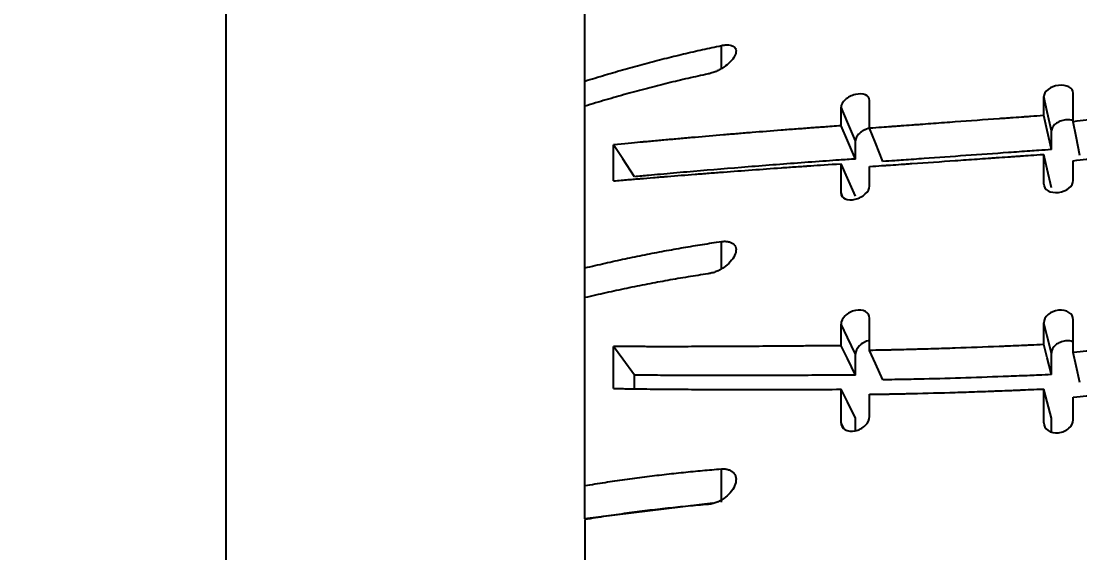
# Model space of a CAD drawing. Header units: millimetres. Extents: x 0 to 594, y 0 to 420.
# Drawn here: x 179.36 to 214.74, y 260.78 to 278.55 of the extents above; entities that cross this region are included whole.
import ezdxf

# ---------------------------------------------------------------- set-up
doc = ezdxf.new("R2010")
doc.units = ezdxf.units.MM
doc.header["$PDSIZE"] = -1
doc.layers.add('치수', color=4, linetype='Continuous')
doc.styles.add('누리로봇 문자스타일_20230829', font='GOTHIC.TTF')
doc.dimstyles.new('A2기본 치수스타일', dxfattribs={"dimtxt": 4, "dimasz": 4, "dimexe": 0.5, "dimexo": 0.3, "dimgap": 1, "dimtad": 1, "dimtoh": 1, "dimdec": 1, "dimzin": 12, "dimdsep": 46, "dimtxsty": '누리로봇 문자스타일_20230829', "dimcen": 0.09, "dimclrd": 3, "dimclre": 3, "dimclrt": 3, "dimadec": 0, "dimazin": 3, "dimtm": 1e-09, "dimtfac": 1, "dimtdec": 1, "dimtofl": 0, "dimtmove": 0, "dimatfit": 3, "dimfxl": 1, "dimfrac": 2, "dimarcsym": 0})

# ---------------------------------------------------------------- blocks, each defined once
blk = doc.blocks.new('*D59')
at = {"layer": 'Defpoints', "color": 0}
for p in [(220.527, 295.65), (186.2, 124.35), (220.483, 124.35)]:
    blk.add_point(p, dxfattribs=at)
at = {"layer": '치수', "color": 3, "lineweight": -2}
for p, q in [((220.227, 295.65), (185.7, 295.65)), ((186.2, 292.15), (186.2, 127.85)), ((220.183, 124.35), (185.7, 124.35))]:
    blk.add_line(p, q, dxfattribs=at)
at = {"layer": '치수', "color": 3}
for points in [[(185.617, 292.15), (186.783, 292.15), (186.2, 295.65)], [(185.617, 127.85), (186.783, 127.85), (186.2, 124.35)]]:
    blk.add_solid(points, dxfattribs=at)
at = {"layer": '치수', "color": 3, "insert": (182.637, 210), "char_height": 5, "attachment_point": 5, "rotation": 90, "style": '누리로봇 문자스타일_20230829'}
blk.add_mtext('{\\fISOCPEUR|b0|i0|c0|p34;%%C}171', dxfattribs=at)
blk = doc.blocks.new('*D62')
at = {"layer": 'Defpoints', "color": 0}
for p in [(250, 317.671), (198.2, 289.5), (250, 234.5)]:
    blk.add_point(p, dxfattribs=at)
at = {"layer": '치수', "color": 3, "lineweight": -2}
for p, q in [((198.2, 289.8), (198.2, 318.171)), ((250, 234.8), (250, 318.171)), ((201.7, 317.671), (246.5, 317.671))]:
    blk.add_line(p, q, dxfattribs=at)
at = {"layer": '치수', "color": 3}
for points in [[(201.7, 318.254), (201.7, 317.087), (198.2, 317.671)], [(246.5, 318.254), (246.5, 317.087), (250, 317.671)]]:
    blk.add_solid(points, dxfattribs=at)
at = {"layer": '치수', "color": 3, "insert": (224.1, 321.296), "char_height": 5, "attachment_point": 5, "style": '누리로봇 문자스타일_20230829'}
blk.add_mtext('51.8 {\\H0.7x;%%P0.5}', dxfattribs=at)

msp = doc.modelspace()

# ---------------------------------------------------------------- linework, layer by layer
at = {"color": 7, "linetype": 'Continuous', "lineweight": 25}
for p, q in [((198.2, 261.91), (198.2, 287.833)), ((213.535, 275.396), (213.535, 276.031)), ((214.523, 275.192), (214.523, 276.148)), ((206.76, 275.053), (206.76, 275.673)), ((207.71, 274.972), (207.71, 275.905)), ((199.154, 273.214), (199.154, 274.42)), ((213.535, 273.103), (213.535, 274.099)), ((206.76, 272.81), (206.76, 273.785)), ((207.71, 273.041), (207.71, 273.694)), ((214.523, 273.221), (214.523, 273.887)), ((207.71, 267.543), (207.71, 268.622)), ((206.76, 267.702), (206.76, 268.419)), ((213.535, 267.739), (213.535, 268.469)), ((214.523, 267.473), (214.523, 268.572)), ((199.154, 266.27), (199.154, 267.674)), ((199.854, 266.268), (199.854, 266.718)), ((206.76, 265.127), (206.76, 266.243)), ((213.535, 265.12), (213.535, 266.254)), ((207.71, 265.33), (207.71, 266.076)), ((214.523, 265.223), (214.523, 265.981)), ((207.243, 264.858), (207.243, 265.284)), ((213.79, 264.822), (213.79, 265.276)), ((202.76, 262.467), (202.76, 263.582)), ((202.474, 262.432), (198.2, 261.91)), ((198.2, 261.89), (198.2, 253.586))]:
    msp.add_line(p, q, dxfattribs=at)
at = {"color": 8, "linetype": 'Continuous', "lineweight": 25}
for p, q in [((202.76, 276.971), (202.76, 277.739)), ((206.822, 272.673), (206.76, 272.81)), ((202.76, 270.277), (202.76, 271.183)), ((206.863, 264.927), (206.76, 265.127))]:
    msp.add_line(p, q, dxfattribs=at)
at = {"color": 7, "linetype": 'Continuous', "lineweight": 25, "flags": 128}
for points in [[(213.79, 274.883), (213.647, 275.526), (213.535, 276.031)], [(207.243, 274.554), (206.973, 275.181), (206.76, 275.673)], [(213.79, 274.259), (213.647, 274.896), (213.535, 275.396)], [(207.243, 273.944), (206.973, 274.565), (206.76, 275.053)], [(208.163, 273.86), (207.909, 274.483), (207.71, 274.972)], [(214.742, 274.057), (214.619, 274.693), (214.523, 275.192)], [(199.854, 273.352), (199.462, 273.95), (199.154, 274.42)], [(213.79, 272.985), (213.647, 273.609), (213.535, 274.099)], [(207.243, 272.698), (206.973, 273.307), (206.76, 273.785)], [(207.243, 267.424), (206.973, 267.981), (206.76, 268.419)], [(213.79, 267.453), (213.647, 268.022), (213.535, 268.469)], [(199.854, 266.718), (199.462, 267.253), (199.154, 267.674)], [(207.243, 266.719), (206.973, 267.269), (206.76, 267.702)], [(208.163, 266.559), (207.909, 267.11), (207.71, 267.543)], [(213.79, 266.735), (213.647, 267.297), (213.535, 267.739)], [(214.742, 266.472), (214.619, 267.033), (214.523, 267.473)], [(207.243, 265.284), (206.973, 265.821), (206.76, 266.243)], [(213.79, 265.276), (213.647, 265.824), (213.535, 266.254)]]:
    msp.add_lwpolyline(points, dxfattribs=at)
at = {"color": 7, "linetype": 'Continuous', "lineweight": 25}
for points, knots in [([(198.2, 276.549), (198.424, 276.618), (198.869, 276.756), (199.536, 276.949), (200.196, 277.13), (200.848, 277.3), (201.492, 277.457), (202.128, 277.604), (202.551, 277.694), (202.76, 277.739)], [0, 0, 0, 0, 0.150431, 0.298344, 0.443734, 0.586596, 0.726928, 0.864729, 1, 1, 1, 1]), ([(202.76, 277.739), (202.782, 277.743), (202.826, 277.751), (202.889, 277.758), (202.948, 277.76), (203.022, 277.756), (203.106, 277.739), (203.183, 277.698), (203.234, 277.639), (203.262, 277.538), (203.221, 277.383), (203.068, 277.187), (202.883, 277.037), (202.715, 276.937), (202.583, 276.872), (202.447, 276.819), (202.359, 276.798), (202.315, 276.787)], [0, 0, 0, 0, 0.031943, 0.063286, 0.094332, 0.125392, 0.188294, 0.250358, 0.312786, 0.375391, 0.500046, 0.624891, 0.749503, 0.811934, 0.874458, 0.937687, 1, 1, 1, 1]), ([(202.315, 276.787), (202.092, 276.738), (201.642, 276.64), (200.966, 276.479), (200.283, 276.306), (199.594, 276.121), (198.898, 275.923), (198.434, 275.782), (198.2, 275.711)], [0, 0, 0, 0, 0.159993, 0.322658, 0.487994, 0.655999, 0.82667, 1, 1, 1, 1]), ([(214.523, 276.148), (214.522, 276.232), (214.471, 276.306), (214.287, 276.402), (214.162, 276.421), (213.9, 276.391), (213.774, 276.342), (213.588, 276.201), (213.535, 276.114), (213.535, 276.031)], [0, 0, 0, 0, 0.25, 0.25, 0.5, 0.5, 0.75, 0.75, 1, 1, 1, 1]), ([(207.71, 275.905), (207.71, 275.987), (207.661, 276.052), (207.485, 276.125), (207.367, 276.129), (207.114, 276.069), (206.991, 276.007), (206.811, 275.847), (206.76, 275.755), (206.76, 275.673)], [0, 0, 0, 0, 0.25, 0.25, 0.5, 0.5, 0.75, 0.75, 1, 1, 1, 1]), ([(220.5, 275.714), (220.335, 275.703), (220.19, 275.694), (220.003, 275.681), (219.917, 275.675), (219.83, 275.668), (219.79, 275.665), (219.774, 275.664), (219.763, 275.664), (219.76, 275.663), (219.634, 275.654), (219.452, 275.641), (219.231, 275.625), (219.134, 275.618), (219.069, 275.613), (219.035, 275.61), (218.503, 275.569), (218.005, 275.529), (217.258, 275.463), (216.885, 275.43), (216.449, 275.389), (216.231, 275.368), (216.137, 275.359), (216.075, 275.353), (216.045, 275.35), (215.882, 275.334), (215.691, 275.315), (215.476, 275.293), (215.371, 275.282), (215.319, 275.277), (215.296, 275.274), (215.282, 275.273), (215.272, 275.272), (215.098, 275.254), (214.85, 275.229), (214.523, 275.192)], [0, 0, 0, 0, 0.0625, 0.0625, 0.09375, 0.109375, 0.117188, 0.121094, 0.121094, 0.125, 0.125, 0.1875, 0.21875, 0.234375, 0.234375, 0.25, 0.25, 0.5, 0.5, 0.625, 0.6875, 0.71875, 0.734375, 0.734375, 0.75, 0.75, 0.8125, 0.84375, 0.859375, 0.867188, 0.871094, 0.871094, 0.875, 0.875, 1, 1, 1, 1]), ([(213.535, 275.396), (213.371, 275.385), (213.227, 275.374), (213.04, 275.361), (212.955, 275.355), (212.868, 275.348), (212.827, 275.345), (212.811, 275.344), (212.8, 275.343), (212.797, 275.343), (212.671, 275.334), (212.49, 275.321), (212.271, 275.305), (212.176, 275.299), (212.112, 275.294), (212.078, 275.292), (211.552, 275.253), (211.063, 275.218), (210.335, 275.164), (209.972, 275.138), (209.551, 275.107), (209.341, 275.091), (209.251, 275.085), (209.191, 275.08), (209.163, 275.078), (209.006, 275.067), (208.823, 275.053), (208.617, 275.038), (208.517, 275.031), (208.467, 275.027), (208.446, 275.025), (208.431, 275.024), (208.423, 275.024), (208.25, 275.011), (208.014, 274.995), (207.71, 274.972)], [0, 0, 0, 0, 0.0625, 0.0625, 0.09375, 0.109375, 0.117188, 0.121094, 0.121094, 0.125, 0.125, 0.1875, 0.21875, 0.234375, 0.234375, 0.25, 0.25, 0.5, 0.5, 0.625, 0.6875, 0.71875, 0.734375, 0.734375, 0.75, 0.75, 0.8125, 0.84375, 0.859375, 0.867188, 0.871094, 0.871094, 0.875, 0.875, 1, 1, 1, 1]), ([(206.76, 275.053), (206.55, 275.039), (206.361, 275.026), (206.109, 275.008), (205.992, 274.999), (205.869, 274.99), (205.811, 274.985), (205.782, 274.983), (205.771, 274.983), (205.763, 274.982), (205.76, 274.982), (205.592, 274.969), (205.346, 274.951), (205.097, 274.932), (204.931, 274.92), (204.846, 274.913), (204.435, 274.881), (203.947, 274.842), (203.465, 274.803), (203.146, 274.776), (202.988, 274.763), (202.509, 274.723), (202.036, 274.682), (201.494, 274.634), (201.263, 274.613), (201.11, 274.6), (201.035, 274.593), (200.802, 274.572), (200.571, 274.551), (200.308, 274.527), (200.177, 274.515), (200.112, 274.509), (200.084, 274.506), (200.065, 274.505), (200.054, 274.504), (199.808, 274.481), (199.509, 274.455), (199.154, 274.42)], [0, 0, 0, 0, 0.0625, 0.0625, 0.09375, 0.109375, 0.117187, 0.121094, 0.123047, 0.123047, 0.125, 0.125, 0.1875, 0.21875, 0.21875, 0.25, 0.25, 0.375, 0.4375, 0.4375, 0.5, 0.5, 0.625, 0.6875, 0.71875, 0.71875, 0.75, 0.75, 0.8125, 0.84375, 0.859375, 0.867187, 0.871094, 0.871094, 0.875, 0.875, 1, 1, 1, 1]), ([(207.711, 274.971), (207.71, 274.971), (207.679, 274.967), (207.616, 274.943), (207.529, 274.907), (207.448, 274.859), (207.377, 274.803), (207.319, 274.742), (207.26, 274.657), (207.25, 274.595), (207.243, 274.554)], [0, 0, 0, 0, 0.004432, 0.129088, 0.25236, 0.375652, 0.500391, 0.625597, 0.750133, 1, 1, 1, 1]), ([(214.523, 275.225), (214.499, 275.233), (214.426, 275.261), (214.298, 275.257), (214.174, 275.236), (214.054, 275.198), (213.921, 275.124), (213.812, 275.007), (213.797, 274.924), (213.79, 274.883)], [0, 0, 0, 0, 0.086775, 0.268057, 0.359566, 0.450268, 0.632237, 0.815638, 1, 1, 1, 1]), ([(213.79, 274.259), (213.651, 274.25), (213.411, 274.233), (212.931, 274.199), (212.114, 274.142), (210.931, 274.057), (209.766, 273.974), (208.978, 273.917), (208.521, 273.886), (208.293, 273.87), (208.163, 273.86)], [0, 0, 0, 0, 0.0722989, 0.1247824, 0.2496201, 0.4994569, 0.749573, 0.8747469, 0.9281428, 1, 1, 1, 1]), ([(214.523, 273.887), (214.687, 273.905), (214.831, 273.92), (215.017, 273.94), (215.102, 273.949), (215.189, 273.958), (215.229, 273.962), (215.245, 273.963), (215.256, 273.965), (215.259, 273.965), (215.384, 273.978), (215.566, 273.996), (215.786, 274.019), (215.883, 274.028), (215.947, 274.035), (215.981, 274.038), (216.512, 274.09), (217.01, 274.137), (217.756, 274.203), (218.129, 274.235), (218.566, 274.27), (218.785, 274.288), (218.879, 274.295), (218.941, 274.3), (218.971, 274.302), (219.135, 274.315), (219.327, 274.33), (219.542, 274.346), (219.648, 274.353), (219.7, 274.357), (219.723, 274.359), (219.738, 274.36), (219.747, 274.361), (219.921, 274.373), (220.17, 274.392), (220.5, 274.413)], [0, 0, 0, 0, 0.0625, 0.0625, 0.09375, 0.109375, 0.117188, 0.121094, 0.121094, 0.125, 0.125, 0.1875, 0.21875, 0.234375, 0.234375, 0.25, 0.25, 0.5, 0.5, 0.625, 0.6875, 0.71875, 0.734375, 0.734375, 0.75, 0.75, 0.8125, 0.84375, 0.859375, 0.867187, 0.871094, 0.871094, 0.875, 0.875, 1, 1, 1, 1]), ([(207.243, 273.944), (207.06, 273.932), (206.734, 273.911), (206.086, 273.864), (204.985, 273.785), (203.418, 273.662), (201.902, 273.535), (200.884, 273.444), (200.301, 273.393), (200.013, 273.367), (199.854, 273.352)], [0, 0, 0, 0, 0.070084, 0.124637, 0.24938, 0.499164, 0.749369, 0.874636, 0.930918, 1, 1, 1, 1]), ([(207.71, 273.694), (207.863, 273.705), (207.998, 273.714), (208.175, 273.726), (208.257, 273.731), (208.341, 273.737), (208.38, 273.74), (208.397, 273.741), (208.407, 273.742), (208.411, 273.742), (208.53, 273.75), (208.704, 273.762), (208.915, 273.777), (209.008, 273.783), (209.069, 273.787), (209.102, 273.79), (209.612, 273.825), (210.095, 273.859), (210.821, 273.91), (211.186, 273.935), (211.616, 273.966), (211.832, 273.981), (211.924, 273.987), (211.986, 273.991), (212.016, 273.993), (212.177, 274.005), (212.367, 274.018), (212.581, 274.033), (212.686, 274.04), (212.738, 274.044), (212.76, 274.045), (212.775, 274.046), (212.784, 274.047), (212.959, 274.059), (213.208, 274.078), (213.535, 274.099)], [0, 0, 0, 0, 0.0625, 0.0625, 0.09375, 0.109375, 0.117188, 0.121094, 0.121094, 0.125, 0.125, 0.1875, 0.21875, 0.234375, 0.234375, 0.25, 0.25, 0.5, 0.5, 0.625, 0.6875, 0.71875, 0.734375, 0.734375, 0.75, 0.75, 0.8125, 0.84375, 0.859375, 0.867188, 0.871094, 0.871094, 0.875, 0.875, 1, 1, 1, 1]), ([(199.154, 273.214), (199.333, 273.229), (199.498, 273.243), (199.721, 273.261), (199.827, 273.27), (199.941, 273.279), (199.995, 273.283), (200.018, 273.285), (200.033, 273.286), (200.039, 273.287), (200.195, 273.299), (200.419, 273.318), (200.687, 273.34), (200.803, 273.349), (200.881, 273.355), (200.921, 273.358), (201.264, 273.386), (201.726, 273.423), (202.197, 273.46), (202.513, 273.484), (202.673, 273.496), (203.147, 273.533), (203.467, 273.557), (204.112, 273.604), (204.435, 273.628), (204.931, 273.663), (205.179, 273.68), (205.468, 273.7), (205.612, 273.71), (205.684, 273.715), (205.715, 273.717), (205.735, 273.718), (205.748, 273.719), (206.009, 273.736), (206.343, 273.76), (206.76, 273.785)], [0, 0, 0, 0, 0.0625, 0.0625, 0.09375, 0.109375, 0.117187, 0.121094, 0.121094, 0.125, 0.125, 0.1875, 0.21875, 0.234375, 0.234375, 0.25, 0.25, 0.375, 0.4375, 0.4375, 0.5, 0.5, 0.625, 0.625, 0.75, 0.75, 0.8125, 0.84375, 0.859375, 0.867187, 0.871094, 0.871094, 0.875, 0.875, 1, 1, 1, 1]), ([(213.535, 273.103), (213.536, 273.014), (213.587, 272.935), (213.772, 272.832), (213.898, 272.812), (214.16, 272.843), (214.285, 272.893), (214.471, 273.041), (214.523, 273.132), (214.523, 273.221)], [0, 0, 0, 0, 0.25, 0.25, 0.5, 0.5, 0.75, 0.75, 1, 1, 1, 1]), ([(206.76, 272.81), (206.761, 272.722), (206.81, 272.652), (206.987, 272.572), (207.108, 272.567), (207.36, 272.628), (207.481, 272.692), (207.66, 272.858), (207.71, 272.954), (207.71, 273.041)], [0, 0, 0, 0, 0.25, 0.25, 0.5, 0.5, 0.75, 0.75, 1, 1, 1, 1]), ([(198.2, 270.303), (198.424, 270.356), (198.869, 270.462), (199.535, 270.608), (200.195, 270.744), (200.847, 270.869), (201.491, 270.984), (202.127, 271.09), (202.551, 271.152), (202.76, 271.183)], [0, 0, 0, 0, 0.1502948, 0.2981171, 0.4434611, 0.5863231, 0.7267006, 0.8645928, 1, 1, 1, 1]), ([(202.76, 271.183), (202.782, 271.186), (202.826, 271.192), (202.889, 271.193), (202.948, 271.189), (203.022, 271.177), (203.106, 271.149), (203.183, 271.092), (203.234, 271.017), (203.262, 270.896), (203.221, 270.717), (203.068, 270.501), (202.883, 270.343), (202.715, 270.241), (202.583, 270.178), (202.447, 270.13), (202.359, 270.113), (202.315, 270.105)], [0, 0, 0, 0, 0.031944, 0.0632877, 0.0943333, 0.1253917, 0.1883011, 0.2503582, 0.3127915, 0.3753913, 0.5000463, 0.6248905, 0.7495032, 0.8119354, 0.8744583, 0.9376869, 1, 1, 1, 1]), ([(202.315, 270.105), (202.092, 270.07), (201.642, 270.001), (200.966, 269.885), (200.283, 269.758), (199.594, 269.62), (198.897, 269.47), (198.434, 269.362), (198.2, 269.308)], [0, 0, 0, 0, 0.16007, 0.322781, 0.488133, 0.656123, 0.826747, 1, 1, 1, 1]), ([(207.71, 268.622), (207.71, 268.717), (207.661, 268.796), (207.485, 268.892), (207.367, 268.905), (207.114, 268.853), (206.991, 268.79), (206.811, 268.617), (206.76, 268.514), (206.76, 268.419)], [0, 0, 0, 0, 0.25, 0.25, 0.5, 0.5, 0.75, 0.75, 1, 1, 1, 1]), ([(214.523, 268.572), (214.522, 268.668), (214.471, 268.755), (214.287, 268.872), (214.162, 268.898), (213.9, 268.871), (213.774, 268.82), (213.588, 268.664), (213.535, 268.565), (213.535, 268.469)], [0, 0, 0, 0, 0.25, 0.25, 0.5, 0.5, 0.75, 0.75, 1, 1, 1, 1]), ([(207.71, 267.874), (207.709, 267.874), (207.679, 267.872), (207.616, 267.849), (207.529, 267.813), (207.448, 267.763), (207.377, 267.703), (207.319, 267.637), (207.26, 267.542), (207.25, 267.471), (207.243, 267.424)], [0, 0, 0, 0, 0.004019, 0.128724, 0.252051, 0.375392, 0.500183, 0.625458, 0.750029, 1, 1, 1, 1]), ([(220.5, 267.981), (220.335, 267.969), (220.19, 267.958), (220.003, 267.944), (219.917, 267.937), (219.83, 267.93), (219.79, 267.927), (219.774, 267.926), (219.763, 267.925), (219.76, 267.925), (219.634, 267.915), (219.452, 267.901), (219.231, 267.883), (219.134, 267.876), (219.069, 267.871), (219.035, 267.868), (218.503, 267.825), (218.005, 267.784), (217.258, 267.72), (216.885, 267.688), (216.449, 267.65), (216.231, 267.63), (216.137, 267.622), (216.075, 267.616), (216.045, 267.614), (215.882, 267.599), (215.691, 267.582), (215.476, 267.562), (215.371, 267.552), (215.319, 267.547), (215.296, 267.545), (215.282, 267.544), (215.272, 267.543), (215.098, 267.527), (214.85, 267.505), (214.523, 267.473)], [0, 0, 0, 0, 0.0625, 0.0625, 0.09375, 0.109375, 0.117188, 0.121094, 0.121094, 0.125, 0.125, 0.1875, 0.21875, 0.234375, 0.234375, 0.25, 0.25, 0.5, 0.5, 0.625, 0.6875, 0.71875, 0.734375, 0.734375, 0.75, 0.75, 0.8125, 0.84375, 0.859375, 0.867187, 0.871094, 0.871094, 0.875, 0.875, 1, 1, 1, 1]), ([(206.76, 267.702), (206.55, 267.701), (206.361, 267.7), (206.109, 267.697), (205.992, 267.696), (205.869, 267.695), (205.811, 267.694), (205.782, 267.694), (205.771, 267.694), (205.763, 267.694), (205.76, 267.694), (205.592, 267.692), (205.346, 267.69), (205.097, 267.688), (204.931, 267.687), (204.846, 267.686), (204.435, 267.683), (203.947, 267.68), (203.465, 267.677), (203.146, 267.675), (202.988, 267.674), (202.509, 267.672), (202.036, 267.67), (201.494, 267.669), (201.263, 267.669), (201.11, 267.669), (201.035, 267.669), (200.802, 267.669), (200.571, 267.669), (200.308, 267.669), (200.177, 267.67), (200.112, 267.67), (200.084, 267.67), (200.065, 267.67), (200.054, 267.67), (199.808, 267.671), (199.509, 267.673), (199.154, 267.674)], [0, 0, 0, 0, 0.0625, 0.0625, 0.09375, 0.109375, 0.117188, 0.121094, 0.123047, 0.123047, 0.125, 0.125, 0.1875, 0.21875, 0.21875, 0.25, 0.25, 0.375, 0.4375, 0.4375, 0.5, 0.5, 0.625, 0.6875, 0.71875, 0.71875, 0.75, 0.75, 0.8125, 0.84375, 0.859375, 0.867187, 0.871094, 0.871094, 0.875, 0.875, 1, 1, 1, 1]), ([(213.535, 267.739), (213.371, 267.732), (213.227, 267.725), (213.04, 267.717), (212.955, 267.713), (212.868, 267.709), (212.827, 267.707), (212.811, 267.706), (212.8, 267.706), (212.797, 267.706), (212.671, 267.7), (212.49, 267.692), (212.271, 267.683), (212.176, 267.679), (212.112, 267.677), (212.078, 267.676), (211.552, 267.654), (211.063, 267.636), (210.335, 267.611), (209.972, 267.6), (209.551, 267.587), (209.341, 267.581), (209.251, 267.579), (209.191, 267.577), (209.163, 267.576), (209.006, 267.572), (208.823, 267.567), (208.617, 267.562), (208.517, 267.56), (208.467, 267.559), (208.446, 267.558), (208.431, 267.558), (208.423, 267.558), (208.25, 267.554), (208.014, 267.55), (207.71, 267.543)], [0, 0, 0, 0, 0.0625, 0.0625, 0.09375, 0.109375, 0.117187, 0.121094, 0.121094, 0.125, 0.125, 0.1875, 0.21875, 0.234375, 0.234375, 0.25, 0.25, 0.5, 0.5, 0.625, 0.6875, 0.71875, 0.734375, 0.734375, 0.75, 0.75, 0.8125, 0.84375, 0.859375, 0.867187, 0.871094, 0.871094, 0.875, 0.875, 1, 1, 1, 1]), ([(214.523, 267.822), (214.499, 267.833), (214.426, 267.867), (214.298, 267.867), (214.174, 267.846), (214.054, 267.806), (213.921, 267.726), (213.812, 267.595), (213.797, 267.5), (213.79, 267.453)], [0, 0, 0, 0, 0.086774, 0.268054, 0.359563, 0.450263, 0.63223, 0.81564, 1, 1, 1, 1]), ([(207.243, 266.718), (207.06, 266.718), (206.734, 266.717), (206.086, 266.712), (204.985, 266.708), (203.418, 266.702), (201.902, 266.705), (200.884, 266.709), (200.301, 266.715), (200.013, 266.717), (199.854, 266.718)], [0, 0, 0, 0, 0.070084, 0.124637, 0.24938, 0.499164, 0.749369, 0.874636, 0.930918, 1, 1, 1, 1]), ([(213.79, 266.735), (213.651, 266.729), (213.411, 266.719), (212.931, 266.697), (212.114, 266.666), (210.931, 266.623), (209.766, 266.591), (208.978, 266.573), (208.521, 266.566), (208.293, 266.561), (208.163, 266.559)], [0, 0, 0, 0, 0.072299, 0.124782, 0.24962, 0.499457, 0.749573, 0.874747, 0.928143, 1, 1, 1, 1]), ([(214.523, 265.981), (214.687, 265.997), (214.831, 266.01), (215.017, 266.028), (215.102, 266.035), (215.189, 266.043), (215.229, 266.047), (215.245, 266.048), (215.256, 266.049), (215.259, 266.05), (215.384, 266.061), (215.566, 266.078), (215.786, 266.098), (215.883, 266.107), (215.947, 266.113), (215.981, 266.116), (216.512, 266.164), (217.01, 266.208), (217.756, 266.272), (218.129, 266.303), (218.566, 266.34), (218.785, 266.358), (218.879, 266.365), (218.941, 266.371), (218.971, 266.373), (219.135, 266.386), (219.327, 266.402), (219.542, 266.419), (219.648, 266.427), (219.7, 266.431), (219.723, 266.433), (219.738, 266.434), (219.747, 266.435), (219.921, 266.449), (220.17, 266.469), (220.5, 266.494)], [0, 0, 0, 0, 0.0625, 0.0625, 0.09375, 0.109375, 0.117188, 0.121094, 0.121094, 0.125, 0.125, 0.1875, 0.21875, 0.234375, 0.234375, 0.25, 0.25, 0.5, 0.5, 0.625, 0.6875, 0.71875, 0.734375, 0.734375, 0.75, 0.75, 0.8125, 0.84375, 0.859375, 0.867188, 0.871094, 0.871094, 0.875, 0.875, 1, 1, 1, 1]), ([(199.154, 266.27), (199.333, 266.268), (199.498, 266.265), (199.721, 266.262), (199.827, 266.26), (199.941, 266.259), (199.995, 266.258), (200.018, 266.258), (200.033, 266.257), (200.039, 266.257), (200.195, 266.255), (200.419, 266.253), (200.687, 266.251), (200.803, 266.249), (200.881, 266.249), (200.921, 266.248), (201.264, 266.246), (201.726, 266.242), (202.197, 266.24), (202.513, 266.239), (202.673, 266.239), (203.147, 266.237), (203.467, 266.237), (204.112, 266.237), (204.435, 266.237), (204.931, 266.238), (205.179, 266.238), (205.468, 266.239), (205.612, 266.239), (205.684, 266.24), (205.715, 266.24), (205.735, 266.24), (205.748, 266.24), (206.009, 266.24), (206.343, 266.243), (206.76, 266.243)], [0, 0, 0, 0, 0.0625, 0.0625, 0.09375, 0.109375, 0.117187, 0.121094, 0.121094, 0.125, 0.125, 0.1875, 0.21875, 0.234375, 0.234375, 0.25, 0.25, 0.375, 0.4375, 0.4375, 0.5, 0.5, 0.625, 0.625, 0.75, 0.75, 0.8125, 0.84375, 0.859375, 0.867187, 0.871094, 0.871094, 0.875, 0.875, 1, 1, 1, 1]), ([(207.71, 266.076), (207.863, 266.078), (207.998, 266.081), (208.175, 266.083), (208.257, 266.085), (208.341, 266.086), (208.38, 266.087), (208.397, 266.087), (208.407, 266.087), (208.411, 266.087), (208.53, 266.089), (208.704, 266.093), (208.915, 266.097), (209.008, 266.1), (209.069, 266.101), (209.102, 266.102), (209.612, 266.114), (210.095, 266.127), (210.821, 266.149), (211.186, 266.161), (211.616, 266.177), (211.832, 266.185), (211.924, 266.188), (211.986, 266.19), (212.016, 266.191), (212.177, 266.198), (212.367, 266.205), (212.581, 266.213), (212.686, 266.218), (212.738, 266.22), (212.76, 266.221), (212.775, 266.221), (212.784, 266.222), (212.959, 266.229), (213.208, 266.241), (213.535, 266.254)], [0, 0, 0, 0, 0.0625, 0.0625, 0.09375, 0.109375, 0.117187, 0.121094, 0.121094, 0.125, 0.125, 0.1875, 0.21875, 0.234375, 0.234375, 0.25, 0.25, 0.5, 0.5, 0.625, 0.6875, 0.71875, 0.734375, 0.734375, 0.75, 0.75, 0.8125, 0.84375, 0.859375, 0.867188, 0.871094, 0.871094, 0.875, 0.875, 1, 1, 1, 1]), ([(206.76, 265.127), (206.761, 265.028), (206.81, 264.944), (206.987, 264.841), (207.108, 264.828), (207.36, 264.881), (207.481, 264.946), (207.66, 265.124), (207.71, 265.231), (207.71, 265.33)], [0, 0, 0, 0, 0.25, 0.25, 0.5, 0.5, 0.75, 0.75, 1, 1, 1, 1]), ([(213.535, 265.12), (213.536, 265.019), (213.587, 264.928), (213.772, 264.805), (213.898, 264.778), (214.16, 264.806), (214.285, 264.859), (214.471, 265.02), (214.523, 265.122), (214.523, 265.223)], [0, 0, 0, 0, 0.25, 0.25, 0.5, 0.5, 0.75, 0.75, 1, 1, 1, 1]), ([(198.2, 263.025), (198.424, 263.061), (198.868, 263.133), (199.534, 263.231), (200.194, 263.319), (200.846, 263.398), (201.49, 263.468), (202.127, 263.53), (202.55, 263.564), (202.76, 263.582)], [0, 0, 0, 0, 0.150159, 0.29789, 0.443189, 0.58605, 0.726473, 0.864456, 1, 1, 1, 1]), ([(202.76, 263.582), (202.782, 263.583), (202.826, 263.585), (202.889, 263.581), (202.948, 263.572), (203.022, 263.552), (203.106, 263.513), (203.183, 263.442), (203.234, 263.352), (203.262, 263.212), (203.221, 263.012), (203.068, 262.779), (202.883, 262.616), (202.715, 262.514), (202.583, 262.455), (202.447, 262.411), (202.359, 262.4), (202.315, 262.394)], [0, 0, 0, 0, 0.031945, 0.063289, 0.094335, 0.125392, 0.188303, 0.250358, 0.312792, 0.375391, 0.500046, 0.624891, 0.749503, 0.811937, 0.874458, 0.937687, 1, 1, 1, 1]), ([(202.315, 262.394), (202.092, 262.375), (201.641, 262.336), (200.965, 262.266), (200.282, 262.188), (199.593, 262.099), (198.897, 262), (198.434, 261.927), (198.2, 261.89)], [0, 0, 0, 0, 0.160148, 0.322905, 0.488272, 0.656247, 0.826825, 1, 1, 1, 1])]:
    msp.add_open_spline(points, degree=3, knots=knots, dxfattribs=at)
for points in [[(213.79, 274.259), (213.79, 274.469), (213.79, 274.676), (213.79, 274.883)], [(207.243, 273.944), (207.243, 274.149), (207.243, 274.352), (207.243, 274.554)], [(207.243, 266.719), (207.243, 266.955), (207.243, 267.19), (207.243, 267.424)], [(213.79, 266.735), (213.79, 266.976), (213.79, 267.215), (213.79, 267.453)]]:
    msp.add_open_spline(points, degree=3, dxfattribs=at)

# ---------------------------------------------------------------- dimensions: what is measured, and where the dimension line sits
at = {"layer": '치수'}
dim = msp.add_linear_dim(base=(250, 317.671), p1=(198.2, 289.5), p2=(250, 234.5), text='51.8 {\\H0.7x;%%P0.5}', dimstyle='A2기본 치수스타일', override={"dimtxt": 5, "dimasz": 3.5}, dxfattribs=at)
dim.commit()
dim.dimension.update_dxf_attribs({"geometry": '*D62', "text_midpoint": (224.1, 321.296)})
dim = msp.add_linear_dim(base=(186.2, 124.35), p1=(220.527, 295.65), p2=(220.483, 124.35), angle=90, text='{\\fISOCPEUR|b0|i0|c0|p34;%%C}171', dimstyle='A2기본 치수스타일', override={"dimtxt": 5, "dimasz": 3.5}, dxfattribs=at)
dim.commit()
dim.dimension.update_dxf_attribs({"geometry": '*D59', "text_midpoint": (186.2, 210), "dimtype": 160})

doc.saveas('drawing.dxf')
